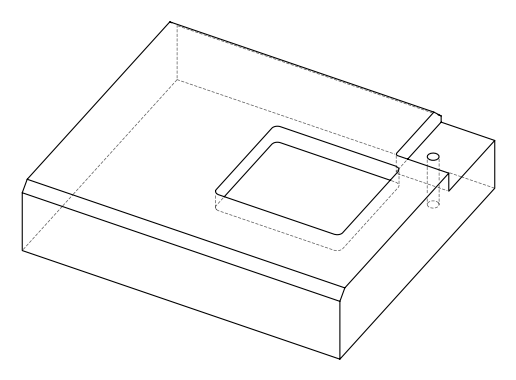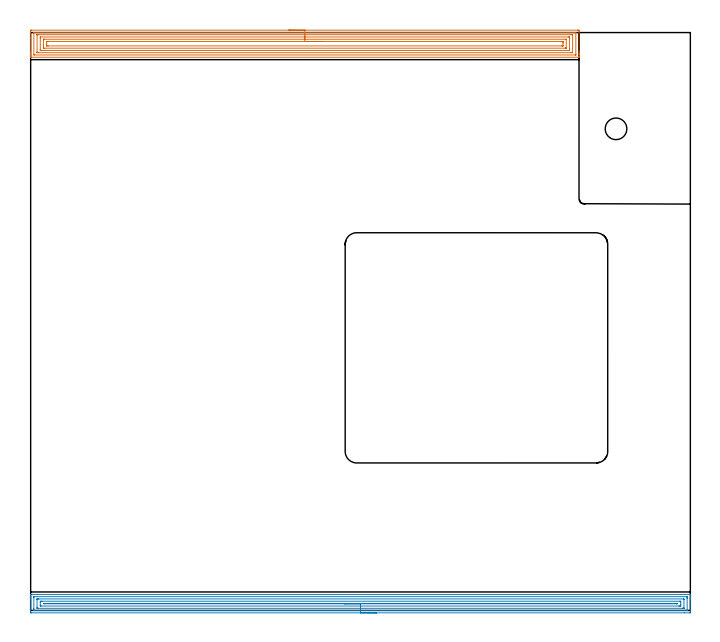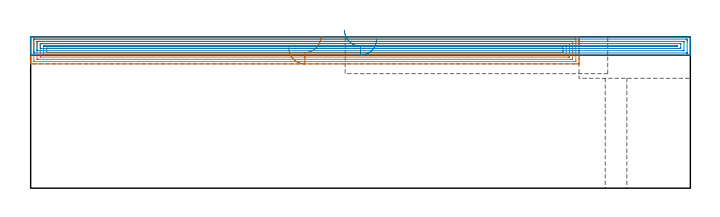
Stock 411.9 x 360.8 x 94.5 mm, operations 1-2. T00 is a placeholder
(PLAN: 7 operations, 5 tool changes, 139.1 min)
(1 AREA_MILL | FG_CHAMFER_SURFACE | UGT0205_001 | 16.79 min | 49967 mm3)
(2 AREA_MILL_1 | FG_CHAMFER_SURFACE_1 | UGT0205_001 | 16.64 min | 27236 mm3)
(3 MILL_CORNER_NOTCH_RECTANGULAR | CORNER_NOTCH_RECTANGULAR | NXT0201_008 | Follow Part, ap 1.5, ae 75% | 73.32 min | 191637 mm3)
(4 MILL_RECTANGULAR_POCKET | POCKET_RECTANGULAR_STRAIGHT | UGT0201_132 | Follow Part, ap 3.5, ae 75% | 31.72 min | 540738 mm3)
(5 SPOT_DRILL | STEP1HOLE | NXT0321_9005460120000 | 0.04 min | 8 mm3)
(6 DRILL_THROUGH_HOLE_INTO_CENTER | STEP1HOLE | NXT0301_042 | 0.3 min | 2727 mm3)
(7 DRILL_TO_ENLARGE_THROUGH_HOLE | STEP1HOLE | NXT0301_102 | 0.31 min | 7105 mm3)
(TOOL UGT0205_001 | Chamfer Mill 20 x 3 x 45 deg. | D20 FL50 Z2)
(TOOL NXT0201_008 | ENDMILL 6mm [2P460-0600-NA 1630] | D6 FL26 Z6)
(TOOL UGT0201_132 | Carbide End Mill 14.0 | D14 FL30 Z4)
(TOOL NXT0321_9005460120000 | NC Spot Drill, 142deg, 12mm, Carbide, Uncoated | D12 PA142 FL30 Z2)
(TOOL NXT0301_042 | Carbide Drill 7.1mm [860.1-0710-057A1-MM 2214] | D7.1 PA140 FL85 Z2)
(TOOL NXT0301_102 | Carbide Drill 13.5mm [860.1-1350-108A1-MM 2214] | D13.5 PA140 FL123 Z2)
(OP 1 AREA_MILL)
G17 G21 G94 G90
T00 M6
G54
G17 G0 G90 X161.2 Y362.3 S1061 M3
G43 Z104.5 H0
Z87.6
G94 G1 X161.238 Z86.728 F250.
X161.352 Z85.864
X161.541 Z85.012
X161.803 Z84.18
X162.137 Z83.374
X162.54 Z82.6
X163.008 Z81.864
X163.54 Z81.172
X164.129 Z80.529
X164.772 Z79.94
X165.464 Z79.408
X166.2 Z78.94
X166.974 Z78.537
X167.78 Z78.203
X168.612 Z77.941
X169.464 Z77.752
X170.328 Z77.638
X171.2 Z77.6
X341.289
X341.785 Y362.299 Z77.601
X342.276 Y362.295 Z77.603
X342.391 Y362.292 Z77.606
X342.396 Y361.809 Z78.089
X342.4 Y361.2 Z78.697
Y349.153 Z90.742
Y348.544 Z91.35
Y347.993 Z91.904
Y347.66 Z92.236
Y347.109 Z92.788
Y346.776 Z93.119
Y346.11 Z93.79
Y345.77 Z94.129
Y345.418 Z94.472
X342.392 Y345.403 Z94.488
X342.232 Y345.4 Z94.5
X0.168
X0.008 Y345.403 Z94.488
X0. Y345.418 Z94.472
Y345.77 Z94.129
Y346.11 Z93.79
Y346.776 Z93.119
Y347.993 Z91.904
Y348.544 Z91.35
Y357.249 Z82.648
Y360.924 Z78.973
Y361.2 Z78.697
X0.004 Y361.809 Z78.089
X0.009 Y362.292 Z77.606
X0.124 Y362.295 Z77.603
X0.615 Y362.3 Z77.6
X171.2
Y360.886 Z79.014
X340.039 Y360.885 Z79.015
X340.39 Y360.874 Z79.026
X340.395 Y360.765 Z79.135
X340.399 Y360.528 Z79.372
Y347.264 Z92.636
X340.393 Y346.866 Z93.034
X340.389 Y346.82 Z93.08
X340.372 Y346.818 Z93.082
X340.319 Y346.815 Z93.085
X340.213 Y346.814 Z93.086
X339.999
X2.361 Y346.815 Z93.085
X2.01 Y346.826 Z93.074
X2.005 Y346.935 Z92.965
X2.001 Y347.172 Z92.728
Y360.437 Z79.463
X2.007 Y360.834 Z79.066
X2.011 Y360.88 Z79.02
X2.028 Y360.882 Z79.018
X2.081 Y360.885 Z79.015
X2.187 Y360.886 Z79.014
X2.401
X171.2
Y359.472 Z80.428
X337.32 Y359.471 Z80.429
X337.895 Y359.47 Z80.43
X338.213 Y359.467 Z80.433
X338.318 Y359.465 Z80.435
X338.39 Y359.458 Z80.442
X338.394 Y359.341 Z80.559
X338.398 Y359.156 Z80.744
X338.4 Y358.971 Z80.929
X338.399 Y348.36 Z91.54
X338.396 Y348.297 Z91.603
X338.39 Y348.249 Z91.651
X338.384 Y348.235 Z91.665
X338.371 Y348.234 Z91.666
X338.213 Y348.231 Z91.669
X337.638 Y348.229 Z91.671
X337.32 Y348.228 Z91.672
X5.08 Y348.229 Z91.671
X4.505 Y348.23 Z91.67
X4.187 Y348.233 Z91.667
X4.082 Y348.235 Z91.665
X4.01 Y348.242 Z91.658
X4.006 Y348.359 Z91.541
X4.002 Y348.544 Z91.356
X4. Y348.729 Z91.171
X4.001 Y359.34 Z80.56
X4.004 Y359.403 Z80.497
X4.01 Y359.451 Z80.449
X4.016 Y359.465 Z80.435
X4.029 Y359.466 Z80.434
X4.187 Y359.469 Z80.431
X4.762 Y359.471 Z80.429
X5.08 Y359.472 Z80.428
X171.2
Y358.057 Z81.843
X335.75
X336.286 Y358.056 Z81.844
X336.341 Y358.054 Z81.846
X336.378 Y358.051 Z81.849
X336.39 Y358.047 Z81.853
X336.392 Y358.026 Z81.874
X336.397 Y357.822 Z82.078
X336.4 Y357.414 Z82.486
Y350.313 Z89.587
X336.396 Y349.884 Z90.016
X336.391 Y349.67 Z90.23
X336.39 Y349.649 Z90.251
X336.366 Y349.647 Z90.253
X336.307 Y349.645 Z90.255
X336.21 Y349.643 Z90.257
X6.65
X6.114 Y349.644 Z90.256
X6.059 Y349.646 Z90.254
X6.022 Y349.649 Z90.251
X6.01 Y349.653 Z90.247
X6.008 Y349.674 Z90.226
X6.003 Y349.878 Z90.022
X6. Y350.286 Z89.614
Y357.387 Z82.513
X6.004 Y357.816 Z82.084
X6.009 Y358.03 Z81.87
X6.01 Y358.051 Z81.849
X6.034 Y358.053 Z81.847
X6.093 Y358.055 Z81.845
X6.19 Y358.057 Z81.843
X171.2
Y356.643 Z83.257
X333.889 Y356.642 Z83.258
X334.172 Y356.64 Z83.26
X334.36 Y356.636 Z83.264
X334.392 Y356.631 Z83.269
X334.394 Y356.622 Z83.278
X334.397 Y356.595 Z83.305
X334.399 Y356.503 Z83.397
X334.4 Y351.435 Z88.465
X334.398 Y351.197 Z88.703
X334.395 Y351.116 Z88.784
X334.391 Y351.077 Z88.823
X334.387 Y351.064 Z88.836
X334.313 Y351.062 Z88.838
X334.03 Y351.058 Z88.842
X333.889 Y351.057 Z88.843
X333.747
X8.511 Y351.058 Z88.842
X8.228 Y351.06 Z88.84
X8.04 Y351.064 Z88.836
X8.008 Y351.069 Z88.831
X8.006 Y351.078 Z88.822
X8.003 Y351.105 Z88.795
X8.001 Y351.197 Z88.703
X8. Y356.265 Z83.635
X8.002 Y356.503 Z83.397
X8.005 Y356.584 Z83.316
X8.009 Y356.623 Z83.277
X8.013 Y356.636 Z83.264
X8.087 Y356.638 Z83.262
X8.37 Y356.642 Z83.258
X8.511 Y356.643 Z83.257
X8.653
X171.2
Y355.229 Z84.671
X331.462
X331.961 Y355.226 Z84.674
X332.361 Y355.222 Z84.678
X332.39 Y355.22 Z84.68
X332.396 Y355.188 Z84.712
X332.399 Y354.734 Z85.166
X332.4 Y354.3 Z85.6
X332.398 Y352.966 Z86.934
X332.394 Y352.537 Z87.363
X332.388 Y352.478 Z87.422
X332.335 Y352.476 Z87.424
X332.211 Y352.473 Z87.427
X331.961 Y352.472 Z87.428
X331.567 Y352.471 Z87.429
X10.938
X10.439 Y352.474 Z87.426
X10.039 Y352.478 Z87.422
X10.01 Y352.48 Z87.42
X10.004 Y352.512 Z87.388
X10.001 Y352.966 Z86.934
X10. Y353.4 Z86.5
X10.002 Y354.734 Z85.166
X10.006 Y355.163 Z84.737
X10.012 Y355.222 Z84.678
X10.065 Y355.224 Z84.676
X10.189 Y355.227 Z84.673
X10.439 Y355.228 Z84.672
X10.833 Y355.229 Z84.671
X171.2
X172.072 Z84.709
X172.936 Z84.823
X173.788 Z85.012
X174.62 Z85.274
X175.426 Z85.608
X176.2 Z86.011
X176.936 Z86.48
X177.628 Z87.011
X178.271 Z87.6
X178.86 Z88.243
X179.392 Z88.935
X179.86 Z89.671
X180.263 Z90.445
X180.597 Z91.251
X180.859 Z92.083
X181.048 Z92.935
X181.162 Z93.8
X181.2 Z94.671
G0 Z104.5
M5
M2
(OP 2 AREA_MILL_1)
G17 G21 G94 G90
T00 M6
G54
G17 G0 G90 X215.95 Y-1.5 S1061 M3
G43 Z104.5 H0
Z93.
G94 G1 X215.912 Z92.128 F250.
X215.798 Z91.263
X215.609 Z90.412
X215.347 Z89.58
X215.013 Z88.774
X214.61 Z88.
X214.142 Z87.264
X213.61 Z86.572
X213.021 Z85.929
X212.378 Z85.34
X211.686 Z84.808
X210.95 Z84.34
X210.176 Z83.937
X209.37 Z83.603
X208.538 Z83.341
X207.687 Z83.152
X206.822 Z83.038
X205.95 Z83.
X0.61
X0.151 Y-1.495 Z83.003
X0.009 Y-1.492 Z83.006
X0.005 Y-1.042 Z83.456
X0. Y-0.439 Z84.058
Y6.896 Z91.39
Y7.454 Z91.951
Y7.778 Z92.274
Y8.336 Z92.832
Y8.66 Z93.154
Y9.306 Z93.806
Y9.664 Z94.163
Y9.994 Z94.484
X0.007 Y9.997 Z94.488
X0.163 Y10. Z94.5
X411.736
X411.893 Y9.997 Z94.488
X411.9 Y9.994 Z94.484
Y9.664 Z94.163
Y9.306 Z93.806
Y8.66 Z93.154
Y7.454 Z91.951
Y6.896 Z91.39
Y-1.042 Z83.456
X411.897 Y-1.324 Z83.174
X411.89 Y-1.492 Z83.006
X411.72 Y-1.499 Z82.999
X411.29 Y-1.5 Z83.
X408.081
X205.95
Y-0.086 Z84.414
X2.396 Y-0.085 Z84.415
X2.32
X2.025 Y-0.079 Z84.421
X2.01 Y0.016 Z84.516
X2.003 Y0.228 Z84.728
X2.001 Y0.722 Z85.222
X2. Y1.113 Z85.613
X2.001 Y8.168 Z92.668
X2.008 Y8.559 Z93.059
X2.01 Y8.58 Z93.08
X2.015 Y8.581 Z93.081
X2.038 Y8.584 Z93.084
X2.089 Y8.585 Z93.085
X2.191 Y8.586 Z93.086
X409.504 Y8.585 Z93.085
X409.58 Y8.584 Z93.084
X409.875 Y8.579 Z93.079
X409.89 Y8.483 Z92.983
X409.897 Y8.272 Z92.772
X409.899 Y7.778 Z92.278
X409.9 Y7.387 Z91.887
X409.899 Y0.332 Z84.832
X409.892 Y-0.059 Z84.441
X409.89 Y-0.08 Z84.42
X409.886 Y-0.082 Z84.418
X409.862 Y-0.084 Z84.416
X409.811 Y-0.085 Z84.415
X409.709 Y-0.086 Z84.414
X205.95
Y1.328 Z85.828
X4.46 Y1.329 Z85.829
X4.181 Y1.33 Z85.83
X4.089 Y1.332 Z85.832
X4.023 Y1.335 Z85.835
X4.01 Y1.426 Z85.926
X4.005 Y1.604 Z86.104
X4.001 Y1.782 Z86.282
Y6.896 Z91.396
X4.003 Y7.072 Z91.572
X4.01 Y7.133 Z91.633
X4.016 Y7.165 Z91.665
X4.043 Y7.166 Z91.666
X4.181 Y7.169 Z91.669
X4.795 Y7.171 Z91.671
X5.074
X407.44
X407.719 Y7.169 Z91.669
X407.811 Y7.168 Z91.668
X407.877 Y7.165 Z91.665
X407.89 Y7.074 Z91.574
X407.895 Y6.896 Z91.396
X407.899 Y6.718 Z91.218
Y1.604 Z86.104
X407.897 Y1.428 Z85.928
X407.89 Y1.366 Z85.866
X407.884 Y1.335 Z85.835
X407.857 Y1.334 Z85.834
X407.719 Y1.331 Z85.831
X407.105 Y1.329 Z85.829
X406.826 Y1.328 Z85.828
X205.95
Y2.743 Z87.243
X6.599
X6.122 Y2.747 Z87.247
X6.013 Y2.749 Z87.249
X6.007 Y2.938 Z87.438
X6. Y3.335 Z87.835
X6.001 Y5.132 Z89.632
X6.01 Y5.556 Z90.056
X6.025 Y5.75 Z90.25
X6.23 Y5.754 Z90.254
X6.86 Y5.757 Z90.257
X7.119
X405.301
X405.778 Y5.753 Z90.253
X405.887 Y5.75 Z90.25
X405.893 Y5.562 Z90.062
X405.9 Y5.165 Z89.665
Y3.401 Z87.901
X405.899 Y3.368 Z87.868
X405.89 Y2.944 Z87.444
X405.875 Y2.749 Z87.249
X405.67 Y2.746 Z87.246
X405.04 Y2.743 Z87.243
X404.781
X205.95
Y4.157 Z88.657
X8.551
X8.363 Y4.159 Z88.659
X8.01 Y4.166 Z88.666
X8.008 Y4.25 Z88.75
X8.01 Y4.323 Z88.823
X8.268 Y4.336 Z88.836
X8.457 Y4.342 Z88.842
X8.551 Y4.343 Z88.843
X8.645
X403.349
X403.538 Y4.34 Z88.84
X403.89 Y4.334 Z88.834
X403.892 Y4.25 Z88.75
X403.89 Y4.177 Z88.677
X403.631 Y4.164 Z88.664
X403.443 Y4.158 Z88.658
X403.349 Y4.157 Z88.657
X403.255
X205.95
X205.078 Z88.695
X204.214 Z88.809
X203.362 Z88.998
X202.53 Z89.26
X201.724 Z89.594
X200.95 Z89.997
X200.214 Z90.465
X199.522 Z90.996
X198.879 Z91.586
X198.29 Z92.229
X197.759 Z92.921
X197.29 Z93.657
X196.887 Z94.431
X196.553 Z95.237
X196.291 Z96.069
X196.102 Z96.92
X195.988 Z97.785
X195.95 Z98.657
G0 Z104.5
M5
M2
